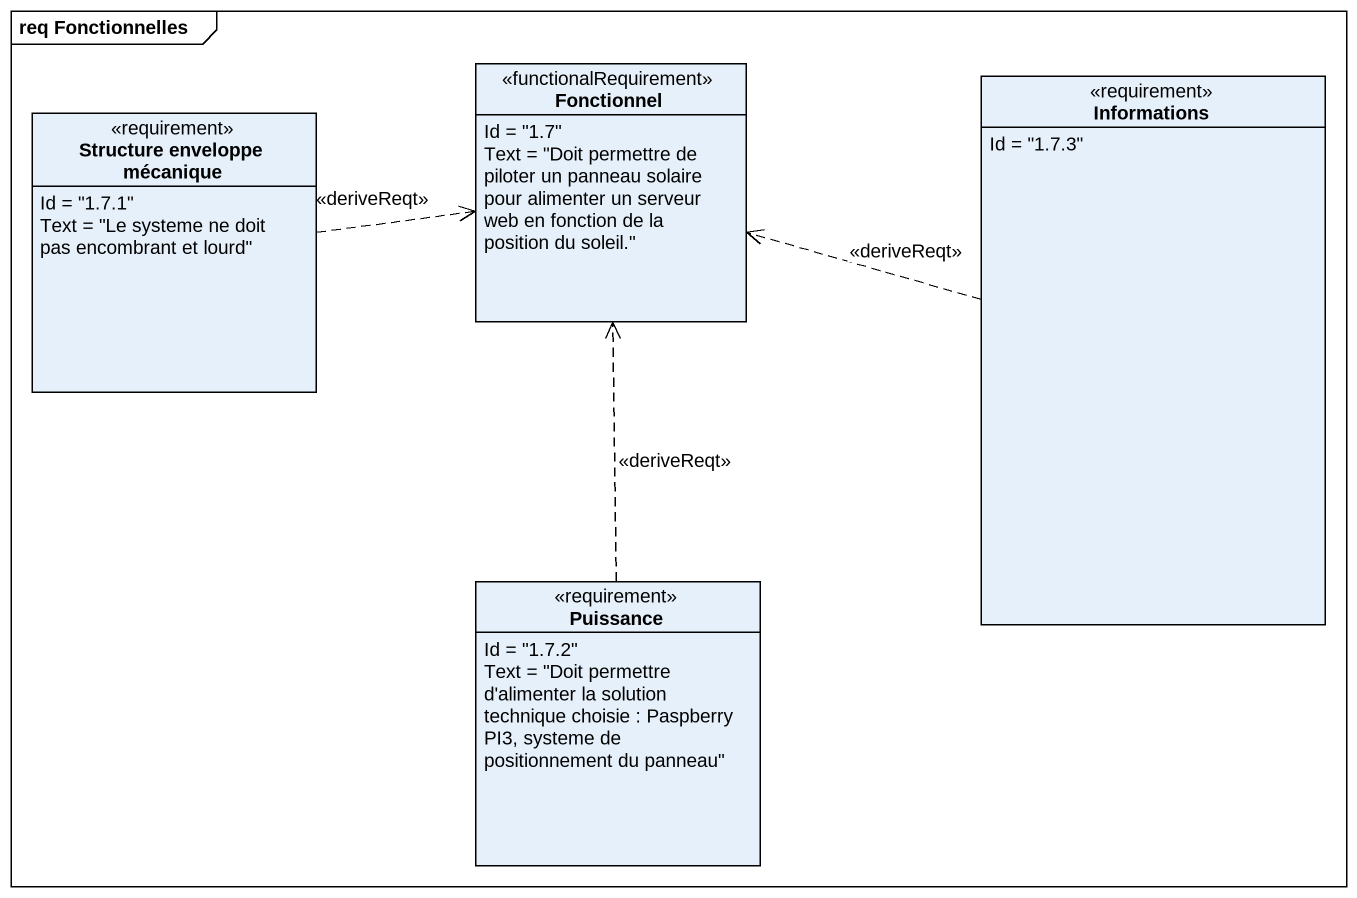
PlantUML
@startuml
mainframe req Fonctionnelles
hide circle
hide empty members
class Fonctionnel <<functionalRequirement>> {
  Id = "1.7"
  Text = "Doit permettre de piloter un panneau solaire pour alimenter un serveur web en fonction de la position du soleil."
}
class Informations <<requirement>> {
  Id = "1.7.3"
}
class "Structure enveloppe mécanique" as Structure_enveloppe <<requirement>> {
  Id = "1.7.1"
  Text = "Le systeme ne doit pas encombrant et lourd"
}
class Puissance <<requirement>> {
  Id = "1.7.2"
  Text = "Doit permettre d'alimenter la solution technique choisie : Paspberry PI3, systeme de positionnement du panneau"
}
Informations .left.> Fonctionnel : <<deriveReqt>>
Structure_enveloppe .right.> Fonctionnel : <<deriveReqt>>
Puissance .up.> Fonctionnel : <<deriveReqt>>
@enduml
